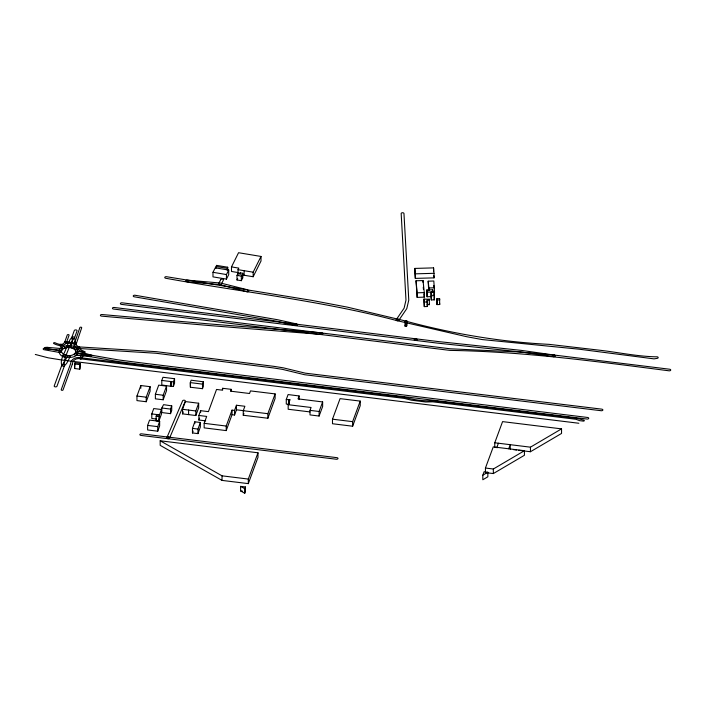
<?xml version="1.0" encoding="UTF-8"?>
<svg xmlns="http://www.w3.org/2000/svg" width="706" height="706" viewBox="0 0 706 706"><rect width="100%" height="100%" fill="white"/><g stroke="black" fill="none" stroke-linecap="round" stroke-linejoin="round"><path stroke-width="1.06" d="M74.492 343.487L74.712 345.631L77.704 348.023A0.927 0.538 0 0 0 79.248 347.899A0.927 0.538 0 0 0 78.419 347.131A0.927 0.538 0 0 0 77.554 347.89L79.734 350.714L83.158 352.02L79.954 358.18M76.354 343.54L76.424 345.208L79.116 347.326M65.746 356.027L63.911 362.805L64.573 365.205M74.501 343.434L79.866 327.593A0.927 0.538 0 0 1 80.969 327.178A0.927 0.538 0 0 1 81.684 327.813L76.345 343.601A0.927 0.538 0 0 1 74.836 343.937A0.927 0.538 0 0 1 75.092 343.01A0.927 0.538 0 0 1 76.345 343.601M190.417 387.188L190.417 382.626L202.498 384.126L203.363 381.778L191.158 380.207L190.258 382.661L190.399 387.241L202.498 388.679L203.363 386.341L203.363 381.778M66.682 346.531C65.349 352.726 59.533 358.93 61.819 365.452M69.417 346.84L65.729 356.089A1.394 0.803 0 0 1 63.408 356.477A1.394 0.803 0 0 1 63.981 355.127A1.394 0.803 0 0 1 65.729 356.089M72.312 364.199C72.515 359.866 76.839 357.704 80.731 358.851M64.714 342.198L67.246 335.015A0.927 0.538 0 0 1 68.35 334.6A0.927 0.538 0 0 1 69.073 335.235L66.54 342.41A0.927 0.538 0 0 1 65.014 342.701A0.927 0.538 0 0 1 65.331 341.792A0.927 0.538 0 0 1 66.54 342.41M71.783 337.556L74.298 330.549A1.394 0.803 0 0 1 75.948 329.923A1.394 0.803 0 0 1 77.033 330.876L74.518 337.874M192.464 428.401L194.803 421.809L200.345 422.47L200.345 427.024L197.971 433.616L192.464 432.954L192.464 428.401L197.971 429.063L200.345 422.47M192.464 432.954L193.135 431.075M157.756 431.19L157.756 426.636L159.653 421.323L149.548 420.105L147.625 425.418L147.625 429.972L157.756 431.19L159.653 425.886L159.653 421.323M72.312 364.199L63.046 389.897A0.927 0.538 0 0 1 61.951 390.321A0.927 0.538 0 0 1 61.228 389.686L70.494 363.978C70.768 358.736 76.486 356.627 80.969 357.792M156.15 416.24L156.714 414.66L159.468 414.996L158.903 421.129L156.15 420.794L156.15 416.24L158.903 416.566M158.903 421.129L159.521 414.863L161.453 409.506L153.731 408.571L151.799 413.928L151.799 418.49L156.626 419.073M159.521 419.417L161.453 414.069L161.453 409.506M161.798 380.437L162.945 377.278L174.559 378.698L174.559 383.261L173.411 386.411L170.473 386.235L170.543 381.505L161.798 380.437L161.798 384.999L170.473 386.235M173.411 386.411L173.411 381.849L174.559 378.698M195.844 415.525L195.844 410.963L198.66 403.241L185.351 401.573L182.536 409.303L182.536 413.857L195.844 415.525L198.66 407.794L198.66 403.241M198.889 415.463L200.628 410.689L208.429 411.642L216.539 389.456L221.993 390.127L222.664 388.291L231.127 389.315L230.456 391.159L249.536 393.498L250.489 390.903L275.111 393.904L275.111 398.458L267.874 418.243L243.261 415.252L243.261 410.698L244.876 406.268L236.448 405.244L234.551 410.442L234.551 415.004L232.027 414.696L226.211 430.598L204.166 427.871L204.166 423.318L206.681 416.416L198.889 415.463L198.889 420.026L205.711 420.855M243.261 415.252L243.905 413.478M61.828 365.161L54.23 385.917A1.394 0.803 0 0 0 55.306 386.87A1.394 0.803 0 0 0 56.965 386.253L64.564 365.496A1.394 0.803 0 0 0 62.799 364.561A1.394 0.803 0 0 0 62.234 365.911A1.394 0.803 0 0 0 64.555 365.514M155.382 394.283L158.718 385.141L166.537 386.094L166.537 390.647L163.183 399.781L155.382 398.837L155.382 394.283L163.183 395.219L166.537 386.094M182.536 413.857L183.233 411.925M198.889 420.026L199.586 418.111M226.211 430.598L226.211 426.045L232.027 410.133L234.551 410.442M234.551 415.004L236.448 409.807L236.448 405.244M267.874 418.243L267.874 413.69L275.111 393.904M244.744 493.265L244.744 488.711L245.388 486.955L240.614 486.363L240.614 490.926L244.744 493.265L245.388 491.508L245.388 486.955M161.833 407.997L163.563 404.653L171.726 405.871L171.726 410.424L170.534 413.645L161.833 412.56L161.833 407.997L170.534 409.092L171.726 405.871M248.309 483.628L248.309 479.065L257.99 452.784L160.174 440.782L160.174 445.345L222.028 480.398L248.309 483.628L257.99 457.347L257.99 452.784M136.955 396.04L140.829 385.538L150.087 386.676L150.087 391.239L146.213 401.74L136.955 400.602L136.955 396.04L146.213 397.178L150.087 386.676M173.411 381.849L170.543 381.505M288.11 404.256L286.274 404.026L286.274 399.472L288.101 394.566L299.106 395.942L298.011 398.864L322.642 401.935L322.642 406.497L319.103 416.046L310.013 414.916L310.013 410.362L311.072 407.486L288.18 404.697L288.18 409.251L309.987 411.916M332.491 419.188L340.071 398.634L360.228 401.105L360.228 405.659L352.638 426.221L332.491 423.741L332.491 419.188L352.638 421.659L360.228 401.105M485.437 468.034L493.265 446.88L524.426 450.719L524.426 455.273L493.335 473.567L485.437 472.596L485.437 468.034L493.335 469.005L524.426 450.719M494.765 447.339L494.765 442.777L502.575 421.614L561.544 428.877L561.544 433.44L530.453 451.734L518.742 450.287M496.892 447.322L498.401 443.227M508.717 448.778L510.226 444.683L510.226 449.237M79.813 369.176L80.246 363.458L75.039 362.805L74.607 363.969L74.607 368.523L79.813 369.176L80.246 363.458M319.103 416.046L319.103 411.483L322.642 401.935M482.816 475.2L484.087 471.776L487.846 472.235L487.846 476.797L482.816 479.762L482.816 475.2L487.846 472.235M288.18 404.697L290.087 399.614L289.151 399.499L289.036 404.37M74.607 368.523L75.039 362.805M166.845 437.72L182.598 400.823A1.394 0.803 0 0 1 184.292 400.231A1.394 0.803 0 0 1 185.316 401.202L169.555 438.099A1.394 0.803 0 0 1 167.269 438.505A1.394 0.803 0 0 1 167.763 437.146A1.394 0.803 0 0 1 169.564 438.073M81.772 358.392A0.927 0.538 0 0 0 80.493 357.827A0.927 0.538 0 0 0 80.29 358.745A0.927 0.538 0 0 0 81.772 358.392L85.17 351.879L81.225 350.061L79.257 347.458M238.01 275.243L238.019 269.674L238.796 268.121L231.489 266.903L231.489 271.466L238.796 272.675M231.489 266.903L238.557 252.713L261.008 256.446L261.008 260.999L253.154 276.743L242.079 274.908M253.154 276.743L253.154 272.189L261.008 256.446M227.147 270.151L227.703 267.23L216.486 265.359L215.921 268.289M212.983 272.304L215.242 267.821L228.709 270.071L228.709 274.625L226.441 279.117L212.983 276.867L212.983 272.304L226.441 274.555L228.709 270.071M237.013 275.393L238.01 273.416L239.749 273.707L240.181 272.86L242.767 273.293L242.767 277.855L241.328 280.679L237.013 279.947L237.013 275.393L241.328 276.117L242.767 273.293M237.013 279.947L237.675 278.632M66.708 346.452L70.07 339.604L71.888 337.371M69.382 346.92A1.394 0.803 0 0 0 67.723 345.905C54.971 345.481 57.168 358.886 69.038 357.324C82.514 357.924 79.39 344.016 67.776 345.896A1.394 0.803 0 0 0 67.026 347.237A1.394 0.803 0 0 0 69.382 346.92L72.736 340.089L74.412 338.059M64.758 342.11C62.86 346.108 57.98 344.175 54.989 342.745A0.927 0.538 0 0 0 53.691 342.878A0.927 0.538 0 0 0 53.93 343.628C57.768 345.596 63.99 347.237 66.496 342.489M404.97 321.477L405.518 320.709L406.983 321.062L406.983 325.616L406.427 326.384L404.97 326.031L404.97 321.477L406.427 321.83L406.983 321.062M404.97 326.031L405.518 325.263L405.518 320.709M396.313 319.589L404.106 308.16L405.976 300.103L401.176 213.565A1.394 0.803 0 0 1 402.517 212.735A1.394 0.803 0 0 1 403.964 213.512L408.774 300.121L406.78 308.628L398.881 320.224A1.394 0.803 0 0 1 396.498 320.409A1.394 0.803 0 0 1 397.399 319.112A1.394 0.803 0 0 1 398.89 320.206M61.987 364.931L64.008 362.902L67.458 356.274A1.394 0.803 0 0 1 69.223 355.762A1.394 0.803 0 0 1 70.106 356.786L66.646 363.431L64.405 365.734M494.765 442.777L530.453 447.172L561.544 428.877M77.651 346.999L74.73 348.084A1.394 0.803 0 0 0 74.315 349.196A1.394 0.803 0 0 0 76.248 349.435L79.169 348.349A1.394 0.803 0 0 0 79.24 347.025A1.394 0.803 0 0 0 77.069 347.44A1.394 0.803 0 0 0 78.507 348.473L155.92 353.247L273.372 367.932L282.338 369.344L304.577 374.718L601.194 410.724A1.394 0.803 0 0 0 602.845 410.107A1.394 0.803 0 0 0 601.777 409.153L305.283 373.156L283.335 367.844L274.069 366.37L156.476 351.667L78.313 346.867M426.874 289.937L427.086 292.205L432.866 291.984L432.716 289.769L426.874 289.937L427.086 296.758L431.904 296.573M428.701 290.59L428.171 281.191L433.819 280.997L434.552 292.328L432.672 292.399M428.171 281.191L428.913 287.969L434.552 287.774M416.028 280.767L417.149 292.822L424.28 292.575L424.28 297.138L417.149 297.385L416.028 280.767L423.035 280.573L424.28 292.575M436.89 298.709L437.023 300.05L439.706 299.962L439.582 298.629L436.89 298.709L437.023 304.613L439.706 304.515L439.582 298.629M424.015 299.132L429.301 299.212L429.38 300.085L427.156 300.156L427.324 306.519L424.288 306.616L424.015 299.132L424.288 306.616M424.288 302.053L427.324 301.956L427.324 306.519M427.156 304.71L429.38 304.648L429.301 299.212M414.854 268.421L433.563 267.883L434.022 273.31L434.022 277.864L415.313 278.393L414.854 268.421L415.313 278.393M415.313 273.84L434.022 273.31M431.057 292.205L434.084 292.152L434.287 295.32L434.287 299.873L431.278 299.918L431.057 292.205L431.278 299.918M431.278 295.364L434.287 295.32M90.447 354.994L75.966 353.556A1.394 0.803 0 0 0 74.289 354.156A1.394 0.803 0 0 0 75.33 355.127L90.112 356.601M321.601 332.826L209.417 323.93L102.017 314.541A1.394 0.803 0 0 0 100.428 315.22A1.394 0.803 0 0 0 101.593 316.138L209.029 325.528L321.221 334.415M554.113 355.047L519.113 351.976L450.251 348.79L114.125 307.472A1.394 0.803 0 0 0 112.475 308.098A1.394 0.803 0 0 0 113.551 309.051L449.951 350.397C523.428 351.553 596.261 361.472 669.032 370.809A1.394 0.803 0 0 0 670.691 370.191A1.394 0.803 0 0 0 669.623 369.229L554.192 355.047L521.152 350.361L438.135 341.545L122.059 302.812A1.394 0.803 0 0 0 120.408 303.43A1.394 0.803 0 0 0 121.485 304.383L437.579 343.125L520.516 351.923L553.575 356.618M236.448 409.807L243.826 410.698M151.799 413.928L159.521 414.863M147.625 425.418L157.756 426.636M578.849 423.256L61.766 360.007L48.167 357.818L35.3 354.456M243.261 410.698L267.874 413.69M141.915 364.605L587.039 419.046A1.394 0.803 0 0 0 588.698 418.429A1.394 0.803 0 0 0 587.63 417.475L142.506 363.025L118.405 359.919L90.686 355.03M81.049 357.792L404.785 397.354C413.954 399.852 423.521 401.264 433.025 400.752L576.537 418.243L583.571 420.061A0.927 0.538 0 0 1 584.294 420.697A0.927 0.538 0 0 1 583.2 421.111L579.538 420.635L575.99 419.276L432.76 401.82L425.771 401.988L411.351 400.187L404.309 398.396L80.652 358.842M310.013 410.362L319.103 411.483M495.674 447.445L497.492 447.675M513.421 449.634L516.615 450.022M204.166 423.318L226.211 426.045M160.174 440.782L222.028 475.835L248.309 479.065M240.614 490.926L242.52 491.155M74.607 363.969L79.813 364.614M286.274 399.472L289.036 399.817M182.536 409.303L195.844 410.963M141.906 364.605L117.646 361.463L89.874 356.565M65.834 341.775L75.639 342.992M65.42 342.825L75.207 344.043M238.019 269.674L253.154 272.189M215.921 266.471L227.147 268.333M296.494 323.922L277.52 319.712L135.04 295.249A1.394 0.803 0 0 0 133.31 295.796A1.394 0.803 0 0 0 134.246 296.794L276.673 321.248L295.487 325.422M397.081 320.656C321.142 300.624 242.917 292.266 165.778 278.27A1.394 0.803 0 0 1 164.816 277.273A1.394 0.803 0 0 1 166.537 276.717L311.699 300.359L347.476 307.163L402.852 320.347C450.702 333.4 499.495 341.88 549.047 344.351L601.441 350.423C619.674 352.647 638.065 356.495 656.351 356.83A1.394 0.803 0 0 1 658.116 357.342A1.394 0.803 0 0 1 657.233 358.357L654.021 358.869L578.867 349.161L482.322 339.586L466.498 336.674L397.037 320.648M90.986 355.1L77.642 351.067A1.394 0.803 0 0 0 75.789 351.464A1.394 0.803 0 0 0 76.477 352.532L89.583 356.495M240.614 486.363L244.744 488.711M74.536 337.618L75.074 340.424L73.653 347.308A1.394 0.803 0 0 1 72.056 347.979A1.394 0.803 0 0 1 70.891 347.061L72.277 340.389L71.765 337.803M433.819 285.551L434.031 287.492M423.265 287.316L423.485 289.495M423.935 293.864L424.28 297.138M439.582 303.183L439.706 304.515M429.301 303.774L429.38 304.648M427.156 300.156L427.324 301.956M433.837 275.693L434.022 277.864M434.287 299.873L434.084 292.152M530.453 447.172L530.453 451.734M493.335 469.005L493.335 473.567M437.023 300.05L437.023 304.613M433.563 267.883L433.563 271.528M432.716 289.769L432.716 292.505M428.913 287.969L428.913 290.704M427.086 292.205L427.086 296.758M423.035 280.573L423.035 282.4M417.149 292.822L417.149 297.385M406.427 321.83L406.427 326.384M352.638 421.659L352.638 426.221M299.106 395.942L299.106 399.587M289.151 399.499L289.151 403.144M244.108 270.689L244.108 275.243M242.537 273.751L242.537 278.305M241.328 276.117L241.328 280.679M240.181 272.86L240.181 274.687M232.027 410.133L232.027 414.696M231.127 389.315L231.127 391.142M227.703 267.23L227.703 269.957M226.441 274.555L226.441 279.117M222.664 388.291L222.664 390.109M222.028 475.835L222.028 480.398M202.498 384.126L202.498 388.679M200.628 410.689L200.628 412.516M197.971 429.063L197.971 433.616M194.803 421.809L194.803 423.635M188.59 410.062L188.59 414.616M171.426 381.611L171.364 386.35M170.534 409.092L170.534 413.645M163.183 395.219L163.183 399.781M156.714 414.66L156.714 416.487M146.213 397.178L146.213 401.74M140.829 385.538L140.829 388.274M220.687 279.647L218.781 283.583A1.394 0.803 0 0 0 219.751 284.571L246.182 291.516A1.394 0.803 0 0 0 248.124 291.728A1.394 0.803 0 0 0 248.503 290.616L247.179 289.689L220.669 283.053L187.39 280.141A1.394 0.803 0 0 0 185.828 280.838A1.394 0.803 0 0 0 187.037 281.738L219.734 284.58A1.394 0.803 0 0 0 221.472 284.015L223.378 280.079A1.394 0.803 0 0 0 222.408 279.082A1.394 0.803 0 0 0 220.687 279.647M47.187 347.343L45.996 347.352A1.394 0.803 0 0 0 44.61 348.164A1.394 0.803 0 0 0 46.022 348.958L60.734 350.141A1.394 0.803 0 0 0 62.322 349.461A1.394 0.803 0 0 0 61.148 348.543L47.187 347.343M68.729 355.718L63.161 354.288L61.404 351.676A7.104 4.104 0 0 1 71.694 347.934L73.142 348.473A7.166 4.139 0 0 1 75.313 352.876A7.104 4.104 0 0 1 68.729 355.718M168.487 437.12L141.562 433.846A1.394 0.803 0 0 0 139.912 434.472A1.394 0.803 0 0 0 140.988 435.425L336.312 459.235A1.394 0.803 0 0 0 337.962 458.618A1.394 0.803 0 0 0 336.886 457.656L168.487 437.12M60.372 350.935L45.219 348.261A1.394 0.803 0 0 0 43.348 348.623A1.394 0.803 0 0 0 43.975 349.708L59.622 352.488A1.394 0.803 0 0 0 61.343 351.932A1.394 0.803 0 0 0 60.372 350.935M64.793 347.114L61.969 344.696A1.394 0.803 0 0 0 60.036 344.475A1.394 0.803 0 0 0 59.657 345.587L62.481 348.014A1.394 0.803 0 0 0 64.414 348.235A1.394 0.803 0 0 0 64.793 347.114M295.064 325.272A1.394 0.803 0 0 0 297.358 324.831A1.394 0.803 0 0 0 295.549 323.904A1.394 0.803 0 0 0 295.064 325.272M414.704 340.168A1.394 0.803 0 0 0 416.999 339.736A1.394 0.803 0 0 0 415.207 338.801A1.394 0.803 0 0 0 414.704 340.168M553.036 356.468A1.394 0.803 0 0 0 555.287 355.965A1.394 0.803 0 0 0 553.398 355.092A1.394 0.803 0 0 0 553.036 356.468M72.391 338.386A1.394 0.803 0 0 0 74.545 337.75A1.394 0.803 0 0 0 72.515 336.991A1.394 0.803 0 0 0 72.391 338.386M89.441 356.442A1.394 0.803 0 0 0 91.665 355.895A1.394 0.803 0 0 0 89.733 355.056A1.394 0.803 0 0 0 89.441 356.442M320.55 334.256A1.394 0.803 0 0 0 322.792 333.726A1.394 0.803 0 0 0 320.877 332.879A1.394 0.803 0 0 0 320.55 334.256"/></g></svg>
